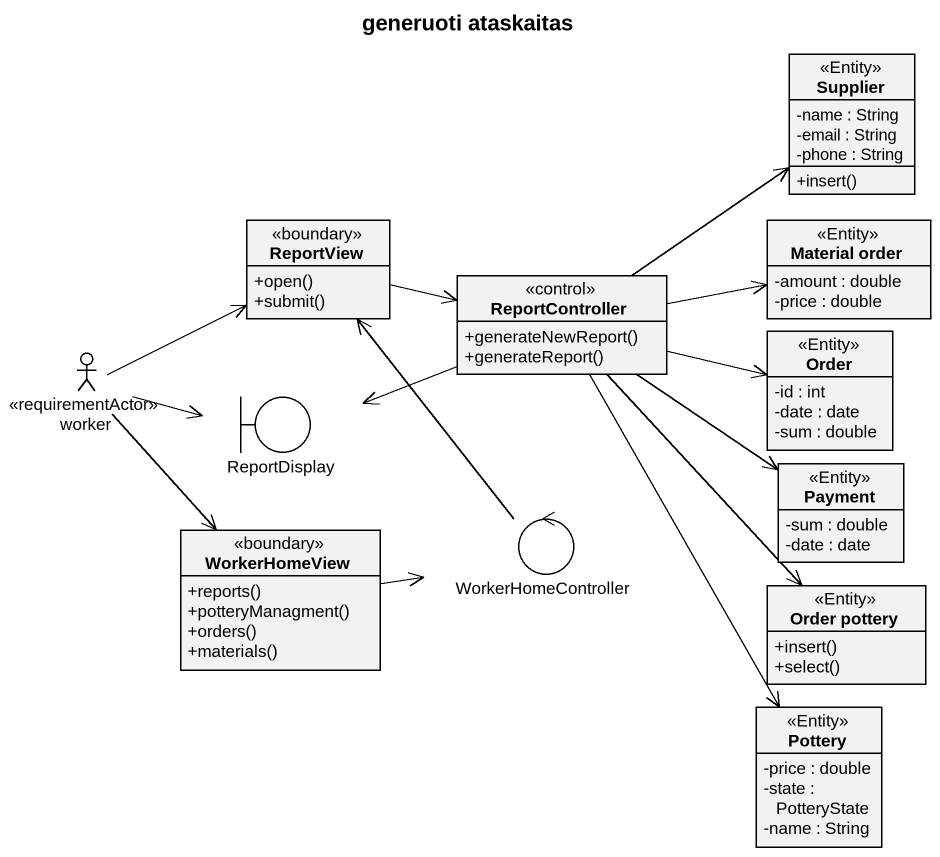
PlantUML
@startuml
title generuoti ataskaitas
allowmixing
hide circle
hide empty members
skinparam classAttributeIconSize 0
class Supplier <<Entity>> {
  -name : String
  -email : String
  -phone : String
  +insert()
}
class ReportView <<boundary>> {
  +open()
  +submit()
}
class "Material order" as Material_order <<Entity>> {
  -amount : double
  -price : double
}
class ReportController <<control>> {
  +generateNewReport()
  +generateReport()
}
actor worker <<requirementActor>>
class Order <<Entity>> {
  -id : int
  -date : date
  -sum : double
}
boundary ReportDisplay
control WorkerHomeController
class Payment <<Entity>> {
  -sum : double
  -date : date
}
class WorkerHomeView <<boundary>> {
  +reports()
  +potteryManagment()
  +orders()
  +materials()
}
class "Order pottery" as Order_pottery <<Entity>> {
  +insert()
  +select()
}
class Pottery <<Entity>> {
  -price : double
  -state : PotteryState
  -name : String
}
ReportView -right-> ReportController
ReportController -up-> Supplier
ReportController -right-> Material_order
ReportController -right-> Order
ReportController -left-> ReportDisplay
ReportController --> Payment
ReportController --> Order_pottery
ReportController --> Pottery
worker -right-> ReportView
worker -right-> ReportDisplay
worker --> WorkerHomeView
WorkerHomeController -up-> ReportView
WorkerHomeView -right-> WorkerHomeController
@enduml
